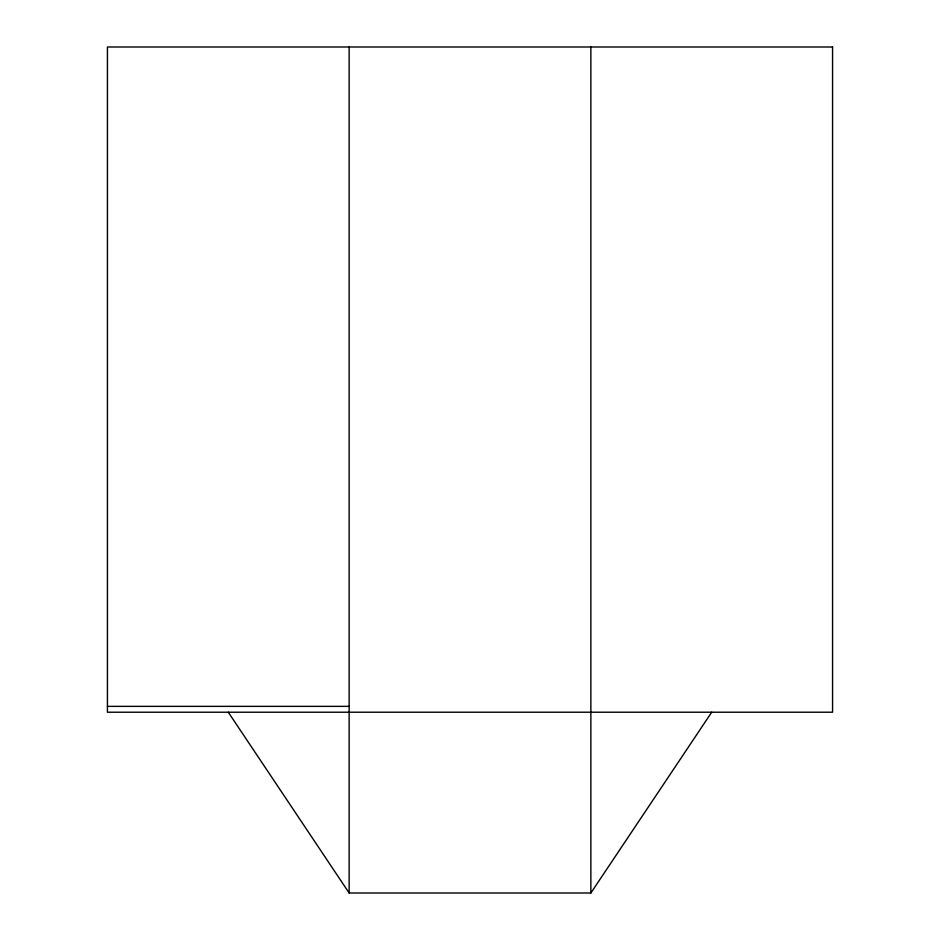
<?xml version="1.0" encoding="UTF-8"?>
<svg xmlns="http://www.w3.org/2000/svg" width="940" height="940" viewBox="0 0 940 940"><rect width="100%" height="100%" fill="white"/><g stroke="black" fill="none" stroke-linecap="round" stroke-linejoin="round"><path stroke-width="1.41" d="M228.291 712.215L349.139 893L590.861 893L711.709 712.215M107.43 706.363L349.139 706.363M590.861 47L590.861 893M349.139 47L349.139 893M832.57 47L107.43 47L107.43 712.215L832.57 712.215L832.57 47"/></g></svg>
